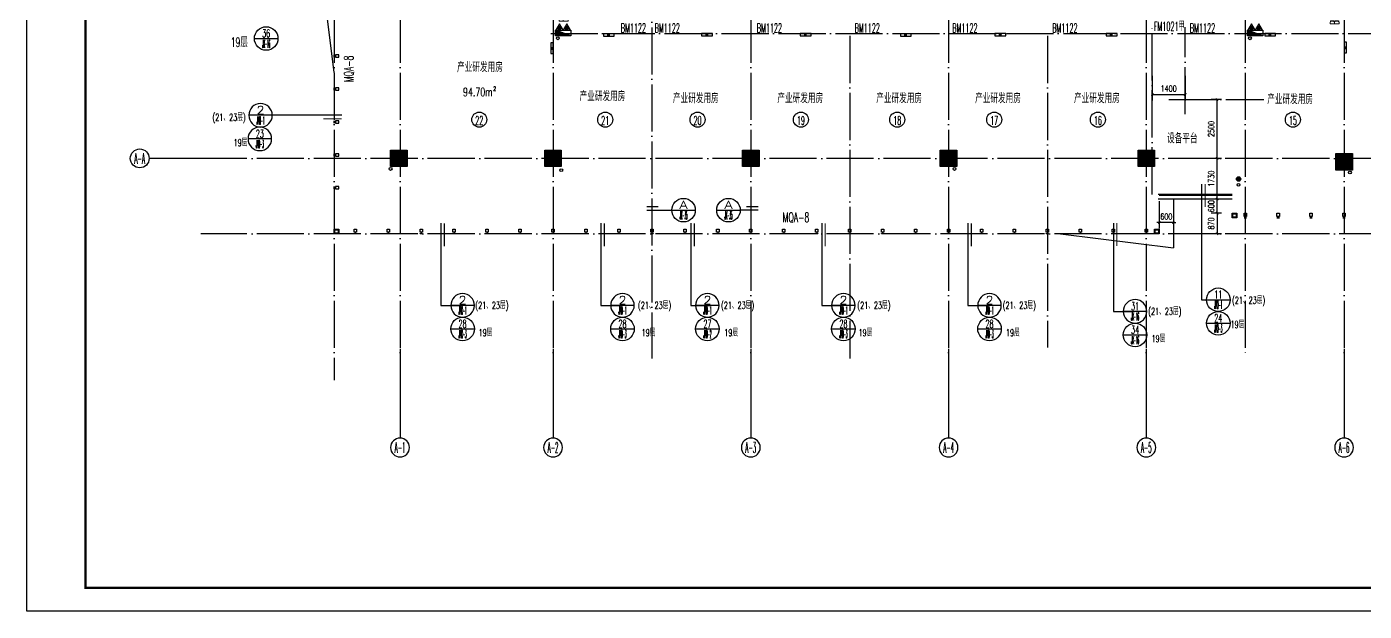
# Model space of a CAD drawing. Extents: x 1980812 to 2578970, y -669191 to 284498.
# Drawn here: x 1980812 to 2037623, y -338014 to -313196 of the extents above; entities that cross this region are included whole.
import ezdxf
from ezdxf.enums import TextEntityAlignment as Align

# ---------------------------------------------------------------- set-up
doc = ezdxf.new("R2010")
doc.units = 0
doc.header["$LTSCALE"] = 1000
doc.header["$MEASUREMENT"] = 0
doc.linetypes.add('DOTE', pattern=[2.42, 2, -0.2, 0.02, -0.2])
for name, color, linetype in [('0-文字（防火门)', 22, 'Continuous'), ('AXIS', 3, 'Continuous'), ('AXIS_TEXT', 7, 'Continuous'), ('COLU', 6, 'Continuous'), ('COLU_HATCH', 251, 'Continuous'), ('CURTWALL', 2, 'Continuous'), ('dote', 1, 'DOTE'), ('DQ-L', 2, 'Continuous'), ('DQ2', 2, 'Continuous'), ('EQUIP_地漏', 255, 'Continuous'), ('EQUIP_消火栓', 255, 'Continuous'), ('TK', 1, 'Continuous'), ('VALVE_喷淋', 255, 'Continuous'), ('VPIPE-喷淋', 220, 'Continuous'), ('VPIPE-废水', 30, 'Continuous'), ('VPIPE-污水', 50, 'Continuous'), ('VPIPE-消防', 20, 'Continuous'), ('VPIPE-雨水', 140, 'Continuous'), ('WINDOW', 2, 'Continuous'), ('幕墙编号', 14, 'Continuous'), ('房号', 231, 'Continuous'), ('房间名称', 7, 'Continuous'), ('看线', 66, 'Continuous'), ('空线', 3, 'Continuous'), ('窗户分隔', 133, 'Continuous'), ('节点', 3, 'Continuous'), ('详细尺寸', 11, 'Continuous'), ('详细标注', 231, 'Continuous'), ('门窗编号', 56, 'Continuous'), ('门窗编号（回迁图纸）', 56, 'Continuous')]:
    doc.layers.add(name, color=color, linetype=linetype)
doc.styles.add('_TCH_AXIS', font='COMPLEX', dxfattribs={"bigfont": 'GBCBIG'})
doc.styles.add('_TCH_DIM_T3', font='SIMPLEX', dxfattribs={"width": 0.705882, "bigfont": 'GBCBIG'})
doc.styles.add('COMP', font='COMPLEX.shx', dxfattribs={"bigfont": 'hztxt'})
doc.styles.add('COMPLEX', font='COMPLEX')
doc.styles.add('D8', font='txtw.shx', dxfattribs={"width": 0.7, "bigfont": 'hztxtw.shx'})
doc.styles.add('HZF', font='ROMANS2', dxfattribs={"width": 0.7, "bigfont": 'HZDF2'})
doc.styles.add('HZTXTW', font='txtw.shx', dxfattribs={"width": 0.6, "bigfont": 'hztxtw.shx'})
doc.dimstyles.new('_TCH_ARCH&&100', dxfattribs={"dimtxt": 255, "dimasz": 100, "dimexe": 250, "dimexo": 300, "dimgap": 122.5, "dimtad": 1, "dimdec": 0, "dimzin": 0, "dimdsep": 46, "dimtxsty": '_TCH_DIM_T3', "dimblk": 'ARCHTICK', "dimcen": 0.09, "dimclrt": 7, "dimazin": 2, "dimtfac": 1, "dimtdec": 0, "dimtix": 1, "dimtmove": 2, "dimatfit": 3, "dimfxl": 1, "dimtolj": 1, "dimtzin": 0, "dimarcsym": 0})

# ---------------------------------------------------------------- blocks, each defined once
blk = doc.blocks.new('_index')
blk.add_line((-0.5, 0), (0.5, 0))
blk.add_circle((0, 0), 0.5)
at = {"style": 'COMP'}
for tag, width, p, p2 in [('1', 2.333333, (-0.17, 0.05), (0.17, 0.05)), ('-', 1.166667, (-0.17, -0.39), (0.17, -0.39))]:
    blk.add_attdef(tag, text='', height=0.34, dxfattribs=dict(at, width=width)).set_placement(p, p2, align=Align.FIT)
blk = doc.blocks.new('A$C28812CA5')
at = {"layer": '房间名称', "style": 'HZTXTW', "width": 0.6}
for s, p in [('产业研发用房', (2652, -667)), ('设备平台', (12908, -555)), ('产业研发用房', (43630, -651)), ('产业研发用房', (8600, -1537)), ('产业研发用房', (17000, -1537)), ('产业研发用房', (21200, -1537)), ('产业研发用房', (25400, -1537)), ('产业研发用房', (29600, -1537)), ('产业研发用房', (33924, -1537)), ('产业研发用房', (38000, -1537)), ('产业研发用房', (3550, -9712)), ('产业研发用房', (42805, -9712)), ('产业研发用房', (3577, -13987)), ('产业研发用房', (42805, -13987)), ('产业研发用房', (3396, -19435)), ('产业研发用房', (44058, -19530)), ('产业研发用房', (8600, -20667)), ('产业研发用房', (12563, -20754)), ('产业研发用房', (17000, -20754)), ('产业研发用房', (21200, -20754)), ('产业研发用房', (25400, -20754)), ('产业研发用房', (29600, -20754)), ('产业研发用房', (37808, -20796)), ('设备平台', (33229, -22457))]:
    blk.add_text(s, height=400, rotation=0.0006, dxfattribs=at).set_placement(p, align=Align.MIDDLE_CENTER)
blk = doc.blocks.new('huxingbianhao')
at = {"layer": '房号'}
for centre in [(2478, -2845), (8552, -2845), (16928, -2845), (21107, -2845), (25398, -2845), (29378, -2845), (33790, -2845), (38033, -2845), (43698, -2845), (3367, -10586), (42972, -10732), (3367, -14737), (42823, -14927), (3367, -21655), (8716, -21655), (12638, -21655), (17029, -21655), (21120, -21655), (25239, -21655), (29643, -21655), (37926, -21655), (44014, -21655)]:
    blk.add_circle(centre, 320, dxfattribs=at)
at = {"layer": '房号', "style": 'HZTXTW', "width": 0.506757}
for s, p in [('01', (2314, -3055)), ('02', (8377, -3059)), ('03', (16753, -3059)), ('05', (20932, -3059)), ('06', (25223, -3059)), ('07', (29203, -3059)), ('08', (33615, -3059)), ('09', (37858, -3059)), ('10', (43523, -3059)), ('25', (3192, -10800)), ('11', (42797, -10945)), ('23', (3192, -14951)), ('12', (42648, -15140)), ('22', (3192, -21869)), ('21', (8541, -21869)), ('20', (12463, -21869)), ('19', (16854, -21869)), ('18', (20945, -21869)), ('17', (25064, -21869)), ('16', (29468, -21869)), ('15', (37751, -21869)), ('13', (43839, -21869))]:
    blk.add_text(s, height=358.4, dxfattribs=at).set_placement(p)
blk = doc.blocks.new('_ArchTick')
at = {"color": 0, "linetype": 'ByBlock', "const_width": 0.4}
blk.add_lwpolyline([(-0.5, -0.5), (0.5, 0.5)], dxfattribs=at)
blk = doc.blocks.new('*D1648')
at = {"layer": 'Defpoints', "color": 0, "transparency": 16777216}
for p in [(35195, -25630), (34704, -26500), (35195, -26500)]:
    blk.add_point(p, dxfattribs=at)
at = {"layer": '详细标注', "color": 0, "lineweight": -2, "transparency": 16777216}
for p, q in [((34895, -25630), (34454, -25630)), ((34704, -25630), (34704, -26500)), ((34895, -26500), (34454, -26500))]:
    blk.add_line(p, q, dxfattribs=at)
at = {"layer": '详细标注', "color": 0, "lineweight": -2, "transparency": 16777216, "xscale": 100, "yscale": 100, "zscale": 100}
for p, rotation in [((34704, -25630), 90), ((34704, -26500), 270)]:
    blk.add_blockref('_ArchTick', p, dxfattribs=dict(at, rotation=rotation))
at = {"layer": '详细标注', "color": 7, "transparency": 16777216, "insert": (34454, -26065), "char_height": 255, "attachment_point": 5, "rotation": 90, "style": '_TCH_DIM_T3'}
blk.add_mtext('\\A1;870', dxfattribs=at)
blk = doc.blocks.new('*D1649')
at = {"layer": 'Defpoints', "color": 0, "transparency": 16777216}
for p in [(34707, -25030), (35198, -25030), (35198, -25630)]:
    blk.add_point(p, dxfattribs=at)
at = {"layer": '详细标注', "color": 0, "lineweight": -2, "transparency": 16777216}
for p, q in [((34707, -25030), (34707, -24930)), ((34898, -25030), (34457, -25030)), ((34707, -25630), (34707, -25030)), ((34898, -25630), (34457, -25630)), ((34707, -25630), (34707, -25730))]:
    blk.add_line(p, q, dxfattribs=at)
at = {"layer": '详细标注', "color": 0, "lineweight": -2, "transparency": 16777216, "xscale": 100, "yscale": 100, "zscale": 100}
for p, rotation in [((34707, -25030), 270), ((34707, -25630), 90)]:
    blk.add_blockref('_ArchTick', p, dxfattribs=dict(at, rotation=rotation))
at = {"layer": '详细标注', "color": 7, "transparency": 16777216, "insert": (34457, -25330), "char_height": 255, "attachment_point": 5, "rotation": 90, "style": '_TCH_DIM_T3'}
blk.add_mtext('\\A1;600', dxfattribs=at)
blk = doc.blocks.new('*D1650')
at = {"layer": 'Defpoints', "color": 0, "transparency": 16777216}
for p in [(34707, -23300), (35198, -23300), (35198, -25030)]:
    blk.add_point(p, dxfattribs=at)
at = {"layer": '详细标注', "color": 0, "lineweight": -2, "transparency": 16777216}
for p, q in [((34898, -23300), (34457, -23300)), ((34707, -25030), (34707, -23300)), ((34898, -25030), (34457, -25030))]:
    blk.add_line(p, q, dxfattribs=at)
at = {"layer": '详细标注', "color": 0, "lineweight": -2, "transparency": 16777216, "xscale": 100, "yscale": 100, "zscale": 100}
for p, rotation in [((34707, -23300), 90), ((34707, -25030), 270)]:
    blk.add_blockref('_ArchTick', p, dxfattribs=dict(at, rotation=rotation))
at = {"layer": '详细标注', "color": 7, "transparency": 16777216, "insert": (34457, -24165), "char_height": 255, "attachment_point": 5, "rotation": 90, "style": '_TCH_DIM_T3'}
blk.add_mtext('\\A1;1730', dxfattribs=at)
blk = doc.blocks.new('*D1651')
at = {"layer": 'Defpoints', "color": 0, "transparency": 16777216}
for p in [(34707, -20800), (35198, -20800), (35198, -23300)]:
    blk.add_point(p, dxfattribs=at)
at = {"layer": '详细标注', "color": 0, "lineweight": -2, "transparency": 16777216}
for p, q in [((34898, -20800), (34457, -20800)), ((34707, -23300), (34707, -20800)), ((34898, -23300), (34457, -23300))]:
    blk.add_line(p, q, dxfattribs=at)
at = {"layer": '详细标注', "color": 0, "lineweight": -2, "transparency": 16777216, "xscale": 100, "yscale": 100, "zscale": 100}
for p, rotation in [((34707, -20800), 90), ((34707, -23300), 270)]:
    blk.add_blockref('_ArchTick', p, dxfattribs=dict(at, rotation=rotation))
at = {"layer": '详细标注', "color": 7, "transparency": 16777216, "insert": (34457, -22050), "char_height": 255, "attachment_point": 5, "rotation": 90, "style": '_TCH_DIM_T3'}
blk.add_mtext('\\A1;2500', dxfattribs=at)
blk = doc.blocks.new('*D1658')
at = {"layer": 'Defpoints', "color": 0, "transparency": 16777216}
for p in [(31950, -19500), (33350, -19500), (33350, -20589)]:
    blk.add_point(p, dxfattribs=at)
at = {"layer": '房号', "color": 0, "lineweight": -2, "transparency": 16777216}
for p, q in [((31950, -19800), (31950, -20839)), ((33350, -19800), (33350, -20839)), ((31950, -20589), (33350, -20589))]:
    blk.add_line(p, q, dxfattribs=at)
at = {"layer": '房号', "color": 0, "lineweight": -2, "transparency": 16777216, "xscale": 100, "yscale": 100, "zscale": 100, "rotation": 180}
blk.add_blockref('_ArchTick', (31950, -20589), dxfattribs=at)
at = {"layer": '房号', "color": 0, "lineweight": -2, "transparency": 16777216, "xscale": 100, "yscale": 100, "zscale": 100}
blk.add_blockref('_ArchTick', (33350, -20589), dxfattribs=at)
at = {"layer": '房号', "color": 7, "transparency": 16777216, "insert": (32650, -20339), "char_height": 255, "attachment_point": 5, "style": '_TCH_DIM_T3'}
blk.add_mtext('\\A1;1400', dxfattribs=at)
blk = doc.blocks.new('*D1660')
at = {"layer": 'Defpoints', "color": 0, "transparency": 16777216}
for p in [(32250, -24823), (32850, -24823), (32250, -26022)]:
    blk.add_point(p, dxfattribs=at)
at = {"layer": '详细标注', "color": 0, "lineweight": -2, "transparency": 16777216}
for p, q in [((32250, -25123), (32250, -26272)), ((32850, -25123), (32850, -26272)), ((32250, -26022), (32150, -26022)), ((32850, -26022), (32250, -26022)), ((32850, -26022), (32950, -26022))]:
    blk.add_line(p, q, dxfattribs=at)
at = {"layer": '详细标注', "color": 0, "lineweight": -2, "transparency": 16777216, "xscale": 100, "yscale": 100, "zscale": 100}
for p, rotation in [((32250, -26022), 1.096120920982135e-08), ((32850, -26022), 180.0000000109612)]:
    blk.add_blockref('_ArchTick', p, dxfattribs=dict(at, rotation=rotation))
at = {"layer": '详细标注', "color": 7, "transparency": 16777216, "insert": (32550, -25772), "char_height": 255, "attachment_point": 5, "rotation": 0, "style": '_TCH_DIM_T3'}
blk.add_mtext('\\A1;600', dxfattribs=at)
blk = doc.blocks.new('18~23层墙柱')
at = {"layer": 'COLU_HATCH'}
h = blk.add_hatch(color=256, dxfattribs=at)
h.dxf.hatch_style = 1
h.paths.add_polyline_path([(-400, 23800), (300, 23800), (300, 23100), (-400, 23100)])
h = blk.add_hatch(color=256, dxfattribs=at)
h.dxf.hatch_style = 1
h.paths.add_polyline_path([(6150, 23800), (6850, 23800), (6850, 23100), (6150, 23100)])
h = blk.add_hatch(color=256, dxfattribs=at)
h.dxf.hatch_style = 1
h.paths.add_polyline_path([(14550, 23800), (15250, 23800), (15250, 23100), (14550, 23100)])
h = blk.add_hatch(color=256, dxfattribs=at)
h.dxf.hatch_style = 1
h.paths.add_polyline_path([(22950, 23800), (23650, 23800), (23650, 23100), (22950, 23100)])
h = blk.add_hatch(color=256, dxfattribs=at)
h.dxf.hatch_style = 1
h.paths.add_polyline_path([(31350, 23800), (32050, 23800), (32050, 23100), (31350, 23100)])
h = blk.add_hatch(color=256, dxfattribs=at)
h.dxf.hatch_style = 1
h.paths.add_polyline_path([(39750, 23800), (40450, 23800), (40450, 23100), (39750, 23100)])
h = blk.add_hatch(color=256, dxfattribs=at)
h.dxf.hatch_style = 1
h.paths.add_polyline_path([(46100, 23800), (46800, 23800), (46800, 23100), (46100, 23100)])
h = blk.add_hatch(color=256, dxfattribs=at)
h.dxf.hatch_style = 1
h.paths.add_polyline_path([(350, 15800), (-350, 15800), (-350, 15100), (350, 15100)])
h = blk.add_hatch(color=256, dxfattribs=at)
h.dxf.hatch_style = 1
h.paths.add_polyline_path([(15350, 7100), (15350, 7400), (10950, 7400), (10950, 7600), (10750, 7600), (10750, 15300), (10950, 15300), (10950, 15500), (15400, 15500), (15400, 15800), (10450, 15800), (10450, 7100)])
h = blk.add_hatch(color=256, dxfattribs=at)
h.dxf.hatch_style = 1
h.paths.add_polyline_path([(22250, 15800), (22250, 15500), (23450, 15500), (23450, 14850), (23650, 14850), (23650, 15800)])
h.paths.add_polyline_path([(21350, 15500), (21350, 15800), (18550, 15800), (18550, 15500)])
h = blk.add_hatch(color=256, dxfattribs=at)
h.dxf.hatch_style = 1
h.paths.add_polyline_path([(21250, 12600), (21250, 15500), (21050, 15500), (21050, 12600)])
h = blk.add_hatch(color=256, dxfattribs=at)
h.dxf.hatch_style = 1
h.paths.add_polyline_path([(26650, 15800), (26650, 14850), (26850, 14850), (26850, 15500), (29600, 15500), (29600, 15800)])
h = blk.add_hatch(color=256, dxfattribs=at)
h.dxf.hatch_style = 1
h.paths.add_polyline_path([(29400, 15500), (29400, 7400), (29200, 7400), (29200, 15500)])
h = blk.add_hatch(color=256, dxfattribs=at)
h.dxf.hatch_style = 1
h.paths.add_polyline_path([(31600, 15500), (35450, 15500), (35450, 15300), (35650, 15300), (35650, 7600), (35450, 7600), (35450, 7400), (32250, 7400), (32250, 7100), (35950, 7100), (35950, 15800), (31600, 15800)])
h = blk.add_hatch(color=256, dxfattribs=at)
h.dxf.hatch_style = 1
h.paths.add_polyline_path([(46800, 15800), (46800, 15100), (46100, 15100), (46100, 15800)])
h = blk.add_hatch(color=256, dxfattribs=at)
h.dxf.hatch_style = 1
h.paths.add_polyline_path([(18450, 7100), (23650, 7100), (23650, 8050), (23450, 8050), (23450, 7400), (18450, 7400)])
h = blk.add_hatch(color=256, dxfattribs=at)
h.dxf.hatch_style = 1
h.paths.add_polyline_path([(26650, 7100), (26650, 8050), (26850, 8050), (26850, 7400), (29400, 7400), (29400, 7100)])
h = blk.add_hatch(color=256, dxfattribs=at)
h.dxf.hatch_style = 1
h.paths.add_polyline_path([(350, 7800), (-350, 7800), (-350, 7100), (350, 7100)])
h = blk.add_hatch(color=256, dxfattribs=at)
h.dxf.hatch_style = 1
h.paths.add_polyline_path([(46100, 7100), (46100, 7800), (46800, 7800), (46800, 7100)])
h = blk.add_hatch(color=256, dxfattribs=at)
h.dxf.hatch_style = 1
h.paths.add_polyline_path([(-400, 350), (300, 350), (300, -350), (-400, -350)])
h = blk.add_hatch(color=256, dxfattribs=at)
h.dxf.hatch_style = 1
h.paths.add_polyline_path([(6150, 350), (6850, 350), (6850, -350), (6150, -350)])
h = blk.add_hatch(color=256, dxfattribs=at)
h.dxf.hatch_style = 1
h.paths.add_polyline_path([(14550, 350), (15250, 350), (15250, -350), (14550, -350)])
h = blk.add_hatch(color=256, dxfattribs=at)
h.dxf.hatch_style = 1
h.paths.add_polyline_path([(22950, 350), (23650, 350), (23650, -350), (22950, -350)])
h = blk.add_hatch(color=256, dxfattribs=at)
h.dxf.hatch_style = 1
h.paths.add_polyline_path([(31350, 350), (32050, 350), (32050, -350), (31350, -350)])
h = blk.add_hatch(color=256, dxfattribs=at)
h.dxf.hatch_style = 1
h.paths.add_polyline_path([(39750, 200), (40450, 200), (40450, -500), (39750, -500)])
h = blk.add_hatch(color=256, dxfattribs=at)
h.dxf.hatch_style = 1
h.paths.add_polyline_path([(46100, 200), (46800, 200), (46800, -500), (46100, -500)])
at = {"layer": 'COLU'}
for points in [[(-400, 23800), (300, 23800), (300, 23100), (-400, 23100)], [(6150, 23800), (6850, 23800), (6850, 23100), (6150, 23100)], [(14550, 23800), (15250, 23800), (15250, 23100), (14550, 23100)], [(22950, 23800), (23650, 23800), (23650, 23100), (22950, 23100)], [(31350, 23800), (32050, 23800), (32050, 23100), (31350, 23100)], [(39750, 23800), (40450, 23800), (40450, 23100), (39750, 23100)], [(46100, 23800), (46800, 23800), (46800, 23100), (46100, 23100)], [(350, 15800), (-350, 15800), (-350, 15100), (350, 15100)], [(15350, 7100), (15350, 7400), (10950, 7400), (10950, 7600), (10750, 7600), (10750, 15300), (10950, 15300), (10950, 15500), (15400, 15500), (15400, 15800), (10450, 15800), (10450, 7100)], [(29600, 15800), (29600, 15500), (29400, 15500), (29400, 7400), (29400, 7400), (29400, 7100), (26650, 7100), (26650, 8050), (26850, 8050), (26850, 7400), (29200, 7400), (29200, 15500), (26850, 15500), (26850, 14850), (26650, 14850), (26650, 15800)], [(31600, 15500), (35450, 15500), (35450, 15300), (35650, 15300), (35650, 7600), (35450, 7600), (35450, 7400), (32250, 7400), (32250, 7100), (35950, 7100), (35950, 15800), (31600, 15800)], [(46800, 15800), (46800, 15100), (46100, 15100), (46100, 15800)], [(18450, 7100), (23650, 7100), (23650, 8050), (23450, 8050), (23450, 7400), (18450, 7400)], [(350, 7800), (-350, 7800), (-350, 7100), (350, 7100)], [(46100, 7100), (46100, 7800), (46800, 7800), (46800, 7100)], [(-400, 350), (300, 350), (300, -350), (-400, -350)], [(6150, 350), (6850, 350), (6850, -350), (6150, -350)], [(14550, 350), (15250, 350), (15250, -350), (14550, -350)], [(22950, 350), (23650, 350), (23650, -350), (22950, -350)], [(31350, 350), (32050, 350), (32050, -350), (31350, -350)], [(39750, 200), (40450, 200), (40450, -500), (39750, -500)], [(46100, 200), (46800, 200), (46800, -500), (46100, -500)]]:
    blk.add_lwpolyline(points, close=True, dxfattribs=at)
for points in [[(21350, 15500), (21250, 15500), (21250, 12600), (21050, 12600), (21050, 15500), (18550, 15500), (18550, 15800), (21350, 15800), (21350, 15500)], [(22250, 15800), (23650, 15800), (23650, 14850), (23450, 14850), (23450, 15500), (22250, 15500), (22250, 15800)]]:
    blk.add_lwpolyline(points, dxfattribs=at)
blk = doc.blocks.new('灭火器')
at = {"layer": 'VALVE_喷淋'}
for points in [[(-87, 50), (-156, 170), (-225, 50)], [(225, 50), (156, 170), (87, 50)]]:
    blk.add_hatch(color=8, dxfattribs=at).paths.add_polyline_path(points)
at = {"layer": 'EQUIP_消火栓'}
for p, q in [((-156, 270), (-312, 0)), ((-156, 170), (-225, 50)), ((-225, 50), (-87, 50)), ((0, 0), (-156, 270)), ((-87, 50), (-156, 170)), ((156, 270), (0, 0)), ((0, 0), (312, 0)), ((156, 170), (87, 50)), ((87, 50), (225, 50)), ((312, 0), (156, 270)), ((225, 50), (156, 170)), ((-312, 0), (0, 0))]:
    blk.add_line(p, q, dxfattribs=at)
blk = doc.blocks.new('$TwtSys$00000434')
for p, q in [((-0.5, 0.5), (-0.5, -0.5)), ((-0.5, -0.5), (0.5, 0.5)), ((0.5, 0.5), (-0.5, 0.5)), ((0.5, -0.5), (0.5, 0.5)), ((-0.5, -0.5), (0.5, -0.5))]:
    blk.add_line(p, q)
blk.add_solid([(0.5, -0.5), (0.5, 0.5), (-0.5, -0.5)])
blk = doc.blocks.new('$TwtSys$00000141')
for p, q in [((-94, 8), (-10, 92)), ((-94, 8), (-10, 92)), ((-87, -35), (35, 87)), ((-87, -35), (35, 87)), ((-66, -66), (66, 66)), ((-66, -66), (66, 66)), ((-32, -87), (88, 33)), ((-32, -87), (88, 33)), ((11, -92), (92, -11)), ((11, -92), (92, -11))]:
    blk.add_line(p, q)
blk.add_circle((0, 0), 94)
blk.add_circle((0, 0), 94)
blk = doc.blocks.new('A$C3A35773D')
at = {"layer": 'VPIPE-喷淋', "linetype": 'Continuous'}
for centre, radius in [((11066, 772), 36), ((15050, -12600), 90)]:
    blk.add_circle(centre, radius, dxfattribs=at)
at = {"layer": 'VPIPE-废水', "linetype": 'Continuous'}
for centre in [(10932, 906), (14250, -11700), (35618, -24427)]:
    blk.add_circle(centre, 60, dxfattribs=at)
at = {"layer": 'VPIPE-污水', "linetype": 'Continuous'}
for centre in [(15050, -12150), (15050, -12400)]:
    blk.add_circle(centre, 60, dxfattribs=at)
at = {"layer": 'VPIPE-消防', "linetype": 'Continuous'}
for centre in [(6700, -5500), (36100, -5500), (14550, -10800), (6700, -18200), (36100, -18200)]:
    blk.add_circle(centre, 60, dxfattribs=at)
at = {"layer": 'VPIPE-雨水', "linetype": 'Continuous'}
for centre in [(6750, 600), (23550, 600), (39850, 600), (46900, 300), (-450, -8000), (46900, -15700), (-400, -23750), (6850, -23800), (23550, -23750), (40350, -23900)]:
    blk.add_circle(centre, 60, dxfattribs=at)
at = {"layer": 'EQUIP_地漏', "yscale": -1, "rotation": 180.0000000027541}
for p in [(11182, 906), (14533, -11700)]:
    blk.add_blockref('$TwtSys$00000141', p, dxfattribs=at)
at = {"layer": 'EQUIP_地漏', "rotation": 269.9999999972459}
blk.add_blockref('$TwtSys$00000141', (35618, -24177), dxfattribs=at)
at = {"layer": 'EQUIP_消火栓', "yscale": 240, "zscale": 650.0000000000002}
for p, xscale, rotation in [((6925, -5720), 650.0000000000002, 179.9999984285999), ((36325, -5720), 650.0000000000002, 179.9999984285999), ((14775, -10580), -650.0000000000002, 1.571400130018219e-06), ((6925, -17980), -650.0000000000002, 1.571400130018219e-06), ((36325, -17980), -650.0000000000002, 1.571400130018219e-06)]:
    blk.add_blockref('$TwtSys$00000434', p, dxfattribs=dict(at, xscale=xscale, rotation=rotation))
at = {"layer": 'EQUIP_消火栓', "xscale": -1, "rotation": 180}
for p in [(6925, -5840), (36325, -5840)]:
    blk.add_blockref('灭火器', p, dxfattribs=at)
at = {"layer": 'EQUIP_消火栓'}
for p in [(14775, -10460), (6925, -17860), (36325, -17860)]:
    blk.add_blockref('灭火器', p, dxfattribs=at)
blk = doc.blocks.new('DQ-EL-D1')
at = {"layer": 'DQ2'}
blk.add_lwpolyline([(-230, -50), (230, -50), (230, 50), (-230, 50)], close=True, dxfattribs=at)
at = {"layer": 'DQ2', "style": 'D8', "width": 0.7}
blk.add_text('D1', height=80, dxfattribs=at).set_placement((-8, 0), align=Align.MIDDLE)
blk = doc.blocks.new('A$C47131757')
at = {"layer": 'DQ-L', "rotation": 90}
for p in [(6450, -4887), (40150, -4856), (6450, -18621), (40150, -18592)]:
    blk.add_blockref('DQ-EL-D1', p, dxfattribs=at)
at = {"layer": 'DQ-L'}
for p in [(11383, -5650), (17168, -5650), (21554, -5650), (25764, -5650), (29887, -5650), (34022, -5650), (38266, -5632), (7494, -7650), (38534, -7650), (38534, -11900), (8946, -16050), (8873, -18056), (13042, -18050), (17231, -18050), (21483, -18056), (25502, -18050), (30225, -18050), (36960, -18048)]:
    blk.add_blockref('DQ-EL-D1', p, dxfattribs=at)
blk = doc.blocks.new('sthnsth')
at = {"layer": '门窗编号（回迁图纸）', "style": 'HZTXTW', "width": 0.5}
blk.add_text('BM1122', height=380, dxfattribs=at).set_placement((2008429, 252506))
blk = doc.blocks.new('sshsgrs')
at = {"layer": '门窗编号（回迁图纸）', "style": 'HZTXTW', "width": 0.5}
blk.add_text('BM15522', height=380, dxfattribs=at).set_placement((2000831, 252506))
blk = doc.blocks.new('sthsth')
at = {"layer": '门窗编号'}
for p in [(217, -554216), (6043, -554216), (10134, -554216), (14573, -554216), (18660, -554216), (22734, -554216), (27098, -554175), (-2574, -555433), (-2574, -564681), (-2387, -565944), (-948, -565944), (3390, -565944), (7547, -565944), (11695, -565944), (15939, -565944), (21786, -565944)]:
    blk.add_blockref('sthnsth', p, dxfattribs=at)
at = {"layer": '门窗编号', "rotation": 90}
for name, p in [('sshsgrs', (2256322, -2303757)), ('sshsgrs', (2289023, -2303758)), ('sthnsth', (2286607, -2312751)), ('sthnsth', (2286607, -2319919)), ('sshsgrs', (2256308, -2313820)), ('sshsgrs', (2289058, -2313942))]:
    blk.add_blockref(name, p, dxfattribs=at)
blk = doc.blocks.new('竖梃0903')
at = {"layer": '窗户分隔'}
blk.add_line((115028288, 22648046), (115028222, 22648046), dxfattribs=at)
for points in [[(115028222, 22648096), (115028225, 22648096), (115028225, 22647996), (115028222, 22647996)], [(115028288, 22648096), (115028422, 22648096), (115028422, 22647996), (115028288, 22647996)]]:
    blk.add_lwpolyline(points, close=True, dxfattribs=at)
blk = doc.blocks.new('_AXISO')
blk.add_circle((0, 0), 0.5)
at = {"layer": 'AXIS_TEXT', "style": 'COMPLEX', "width": 1.041667}
blk.add_attdef('A', text='', height=0.56, dxfattribs=at).set_placement((-0.25, -0.28), (0.25, -0.28), align=Align.FIT)
blk = doc.blocks.new('A$C30D84972')
at = {"layer": 'CURTWALL'}
for points in [[(35350, -25630), (35550, -25630), (35550, -25830), (35350, -25830)], [(35380, -25660), (35520, -25660), (35520, -25800), (35380, -25800)], [(-2800, -26300), (-2600, -26300), (-2600, -26500), (-2800, -26500)], [(-2770, -26330), (-2630, -26330), (-2630, -26470), (-2770, -26470)], [(32050, -26300), (32250, -26300), (32250, -26500), (32050, -26500)], [(32080, -26330), (32220, -26330), (32220, -26470), (32080, -26470)]]:
    blk.add_lwpolyline(points, close=True, dxfattribs=at)
at = {"layer": 'dote'}
for p, q in [((6400, -18000), (53728.2, -18000)), ((31950, -24830), (31950, -17722.2)), ((33350, -21421.2), (33350, -17734.2)), ((32659.7, -20800), (36695.7, -20800))]:
    blk.add_line(p, q, dxfattribs=at)
at = {"layer": '看线', "color": 2}
for p, q in [((-2800, -19650), (-3400, -14850)), ((32850, -25030), (32850, -27100)), ((28050, -26500), (32850, -27100))]:
    blk.add_line(p, q, dxfattribs=at)
at = {"layer": '空线'}
for p, q in [((35350, -24830), (32200, -24830)), ((35350, -24880), (32250, -24880)), ((35350, -25030), (32200, -25030))]:
    blk.add_line(p, q, dxfattribs=at)
at = {"layer": '0-文字（防火门)', "style": 'HZTXTW', "width": 0.5}
blk.add_text('FM1021甲', height=380, dxfattribs=at).set_placement((32020, -17884.5))
at = {"layer": '房号'}
dim = blk.add_aligned_dim(p1=(31950, -19500), p2=(33350, -19500), distance=-1089.2, dimstyle='_TCH_ARCH&&100', override={"dimfxl": 150}, dxfattribs=at)
dim.commit()
dim.dimension.update_dxf_attribs({"geometry": '*D1658', "text_midpoint": (32650, -20339.2)})
at = {"layer": '详细标注'}
for p1, p2, distance, picture, middle in [((35197.7, -23300), (35197.7, -20800), 491, '*D1651', (34456.7, -22050)), ((35197.7, -25030), (35197.7, -23300), 491, '*D1650', (34456.7, -24165)), ((32850, -24823), (32250, -24823), 1199.4, '*D1660', (32550, -25772.4)), ((35197.7, -25630), (35197.7, -25030), 491, '*D1649', (34456.7, -25330)), ((35194.8, -25630), (35194.8, -26500), -491, '*D1648', (34453.8, -26065))]:
    dim = blk.add_aligned_dim(p1=p1, p2=p2, distance=distance, dimstyle='_TCH_ARCH&&100', dxfattribs=at)
    dim.commit()
    dim.dimension.update_dxf_attribs({"geometry": picture, "text_midpoint": middle})

msp = doc.modelspace()

# ---------------------------------------------------------------- linework, layer by layer
at = {"layer": 'AXIS'}
for p, q in [((1989843, -318784.4), (1986011.9, -318784.4)), ((1996666.5, -326868.3), (1996666.5, -330662.7)), ((2003166.5, -326868.3), (2003166.5, -330662.7)), ((2011566.5, -326868.3), (2011566.5, -330662.7)), ((2019966.5, -326868.3), (2019966.5, -330662.7)), ((2028366.5, -326868.3), (2028366.5, -330662.7)), ((2036766.5, -326868.3), (2036766.5, -330662.7))]:
    msp.add_line(p, q, dxfattribs=at)
at = {"layer": 'dote'}
for p, q in [((1993866.5, -286107.2), (1993866.5, -328208.1)), ((1996666.5, -286107.2), (1996666.5, -328208.1)), ((2003166.5, -286107.2), (2003166.5, -328208.1)), ((2011566.5, -286107.2), (2011566.5, -328208.1)), ((2019966.5, -286107.2), (2019966.5, -328208.1)), ((2028366.5, -286107.2), (2028366.5, -328208.1)), ((2032566.5, -286107.2), (2032566.5, -327209.5)), ((2036766.5, -286107.2), (2036766.5, -328208.1)), ((2007366.5, -286604.3), (2007366.5, -327280)), ((2015766.5, -313584.4), (2015766.5, -327280)), ((2024166.5, -313584.4), (2024166.5, -326810)), ((2053079.9, -318784.4), (1988213, -318784.4)), ((2053079.9, -321984.4), (1988213, -321984.4))]:
    msp.add_line(p, q, dxfattribs=at)
at = {"layer": 'TK'}
msp.add_lwpolyline([(1980812.3, -278613.6), (2064912.3, -278613.6), (2064912.3, -338013.6), (1980812.3, -338013.6)], close=True, dxfattribs=at)
at = {"layer": 'TK', "const_width": 100}
msp.add_lwpolyline([(2063912.3, -337013.6), (2063912.3, -279613.6), (1983312.3, -279613.6), (1983312.3, -337013.6)], close=True, dxfattribs=at)
at = {"layer": '节点'}
for p, q in [((1994190.5, -316956.4), (1990394.1, -316956.4)), ((2030715.3, -319876.1), (2030715.3, -324788)), ((1998401.8, -321541.4), (1998401.8, -325027.5)), ((2005193.3, -321541.4), (2005193.3, -325027.5)), ((2007145.2, -320983.1), (2008740.6, -320983.1)), ((2009015.9, -321541.4), (2009015.9, -325027.5)), ((2011881.6, -320983.1), (2011118.1, -320983.1)), ((2014578.3, -321541.4), (2014578.3, -325027.5)), ((2020783.9, -321541.4), (2020783.9, -325027.5)), ((2026966.5, -321534.6), (2026966.5, -325282.2)), ((2030715.3, -324788), (2031559.8, -324788)), ((1998401.8, -325027.5), (1999246.3, -325027.5)), ((2005193.3, -325027.5), (2006037.8, -325027.5)), ((2009015.9, -325027.5), (2009860.4, -325027.5)), ((2014578.3, -325027.5), (2015422.8, -325027.5)), ((2020783.9, -325027.5), (2021628.4, -325027.5)), ((2026966.5, -325282.2), (2027811, -325282.2))]:
    msp.add_line(p, q, dxfattribs=at)
at = {"layer": '节点', "ltscale": 0.5, "const_width": 50}
for points in [[(1994190.5, -317106.4), (1993412.5, -317106.4)], [(2030865.3, -319876.1), (2030865.3, -320852.6)], [(2007145.2, -320833.1), (2007645.2, -320833.1)], [(2011881.6, -320833.1), (2011381.6, -320833.1)], [(1998551.8, -321541.4), (1998551.8, -322517.9)], [(2005343.3, -321541.4), (2005343.3, -322517.9)], [(2009165.9, -321541.4), (2009165.9, -322517.9)], [(2014728.3, -321541.4), (2014728.3, -322517.9)], [(2020933.9, -321541.4), (2020933.9, -322517.9)], [(2027116.5, -321534.6), (2027116.5, -322511.1)]]:
    msp.add_lwpolyline(points, dxfattribs=at)

# ---------------------------------------------------------------- block references
at = {"layer": 'AXIS'}
ref = msp.add_blockref('_AXISO', (1985611.9, -318784.4), dxfattribs=dict(at, xscale=800, yscale=800, zscale=800))
ref.add_attrib('A', 'A-A', dxfattribs={"layer": 'AXIS_TEXT', "height": 452.55, "style": '_TCH_AXIS', "width": 0.323077}).set_placement((1985385.7, -319010.7), (1985838.2, -319010.7), align=Align.FIT)
ref = msp.add_blockref('_AXISO', (1996666.5, -331062.7), dxfattribs=dict(at, xscale=-800, yscale=800, zscale=800, rotation=180))
ref.add_attrib('A', 'A-1', dxfattribs={"layer": 'AXIS_TEXT', "height": 452.55, "style": '_TCH_AXIS', "width": 0.375}).set_placement((1996440.2, -331288.9), (1996892.8, -331288.9), align=Align.FIT)
ref = msp.add_blockref('_AXISO', (2003166.5, -331062.7), dxfattribs=dict(at, xscale=-800, yscale=800, zscale=800, rotation=180))
ref.add_attrib('A', 'A-2', dxfattribs={"layer": 'AXIS_TEXT', "height": 452.55, "style": '_TCH_AXIS', "width": 0.344262}).set_placement((2002940.2, -331288.9), (2003392.8, -331288.9), align=Align.FIT)
ref = msp.add_blockref('_AXISO', (2011566.5, -331062.7), dxfattribs=dict(at, xscale=-800, yscale=800, zscale=800, rotation=180))
ref.add_attrib('A', 'A-3', dxfattribs={"layer": 'AXIS_TEXT', "height": 452.55, "style": '_TCH_AXIS', "width": 0.344262}).set_placement((2011340.2, -331288.9), (2011792.8, -331288.9), align=Align.FIT)
ref = msp.add_blockref('_AXISO', (2019966.5, -331062.7), dxfattribs=dict(at, xscale=-800, yscale=800, zscale=800, rotation=180))
ref.add_attrib('A', 'A-4', dxfattribs={"layer": 'AXIS_TEXT', "height": 452.55, "style": '_TCH_AXIS', "width": 0.333333}).set_placement((2019740.2, -331288.9), (2020192.8, -331288.9), align=Align.FIT)
ref = msp.add_blockref('_AXISO', (2028366.5, -331062.7), dxfattribs=dict(at, xscale=-800, yscale=800, zscale=800, rotation=180))
ref.add_attrib('A', 'A-5', dxfattribs={"layer": 'AXIS_TEXT', "height": 452.55, "style": '_TCH_AXIS', "width": 0.344262}).set_placement((2028140.2, -331288.9), (2028592.8, -331288.9), align=Align.FIT)
ref = msp.add_blockref('_AXISO', (2036766.5, -331062.7), dxfattribs=dict(at, xscale=-800, yscale=800, zscale=800, rotation=180))
ref.add_attrib('A', 'A-6', dxfattribs={"layer": 'AXIS_TEXT', "height": 452.55, "style": '_TCH_AXIS', "width": 0.344262}).set_placement((2036540.2, -331288.9), (2036992.8, -331288.9), align=Align.FIT)
at = {"layer": 'COLU'}
msp.add_blockref('18~23层墙柱', (1996666.5, -318784.4), dxfattribs=at)
at = {"layer": 'DQ-L'}
msp.add_blockref('A$C47131757', (1996666.5, -295484.4), dxfattribs=at)
at = {"layer": 'EQUIP_地漏'}
msp.add_blockref('A$C3A35773D', (1996666.5, -295484.4), dxfattribs=at)
at = {"layer": 'WINDOW', "xscale": -1, "rotation": 180}
for p in [(-113034355.2, 22333611.4), (-113034355.2, 22332211.4), (-113034355.2, 22330811.4), (-113034355.2, 22329411.4), (-113034355.2, 22328011.4)]:
    msp.add_blockref('竖梃0903', p, dxfattribs=at)
at = {"layer": 'WINDOW', "rotation": 90}
for p in [(24680612.3, -115349536.1), (24682012.3, -115349536.1), (24683412.3, -115349536.1), (24684812.3, -115349536.1), (24642812.3, -115350206.1), (24644212.3, -115350206.1), (24645612.3, -115350206.1), (24647012.3, -115350206.1), (24648412.3, -115350206.1), (24649812.3, -115350206.1), (24651212.3, -115350206.1), (24652612.3, -115350206.1), (24654012.3, -115350206.1), (24655412.3, -115350206.1), (24656812.3, -115350206.1), (24658212.3, -115350206.1), (24659612.3, -115350206.1), (24661012.3, -115350206.1), (24662412.3, -115350206.1), (24663812.3, -115350206.1), (24665212.3, -115350206.1), (24666612.3, -115350206.1), (24668012.3, -115350206.1), (24669412.3, -115350206.1), (24670812.3, -115350206.1), (24672212.3, -115350206.1), (24673612.3, -115350206.1), (24675012.3, -115350206.1), (24676412.3, -115350206.1)]:
    msp.add_blockref('竖梃0903', p, dxfattribs=at)
at = {"layer": '房号'}
for name in ['A$C28812CA5', 'huxingbianhao']:
    msp.add_blockref(name, (1996666.5, -295484.4), dxfattribs=at)
at = {"layer": '节点', "ltscale": 0.5}
ref = msp.add_blockref('_index', (1990982.2, -313695.9), dxfattribs=dict(at, xscale=1000.000000050349, yscale=1000.000000050349, zscale=1000.000000050349))
ref.add_attrib('1', '36', dxfattribs={"layer": '0', "height": 340, "rotation": 360, "style": 'COMP', "width": 0.636364}).set_placement((1990812.2, -313645.9), (1991152.2, -313645.9), align=Align.FIT)
ref.add_attrib('-', 'JX-16', dxfattribs={"layer": '0', "height": 340, "style": 'COMP', "width": 0.233333}).set_placement((1990812.2, -314085.9), (1991152.2, -314085.9), align=Align.FIT)
ref = msp.add_blockref('_index', (1990742.2, -316956.4), dxfattribs=dict(at, xscale=-1000.000000050349, yscale=1000.000000050349, zscale=1000.000000050349))
ref.add_attrib('1', '2', dxfattribs={"layer": '0', "height": 340, "style": 'COMP', "width": 1.5}).set_placement((1990572.2, -316906.4), (1990912.2, -316906.4), align=Align.FIT)
ref.add_attrib('-', 'JAD-1', dxfattribs={"layer": '0', "height": 340, "style": 'COMP', "width": 0.225806}).set_placement((1990572.2, -317346.4), (1990912.2, -317346.4), align=Align.FIT)
ref = msp.add_blockref('_index', (1990712.1, -317955.5), dxfattribs=dict(at, xscale=-1000.000000050349, yscale=1000.000000050349, zscale=1000.000000050349))
ref.add_attrib('1', '23', dxfattribs={"layer": '0', "height": 340, "style": 'COMP', "width": 0.617647}).set_placement((1990542.1, -317905.5), (1990882.1, -317905.5), align=Align.FIT)
ref.add_attrib('-', 'JAD-3', dxfattribs={"layer": '0', "height": 340, "style": 'COMP', "width": 0.214286}).set_placement((1990542.1, -318345.5), (1990882.1, -318345.5), align=Align.FIT)
ref = msp.add_blockref('_index', (2008710, -320983.1), dxfattribs=dict(at, xscale=1000.000000050349, yscale=1000.000000050349, zscale=1000.000000050349))
ref.add_attrib('1', 'A', dxfattribs={"layer": '0', "height": 340, "rotation": 360, "style": 'COMP', "width": 1.166667}).set_placement((2008540, -320933.1), (2008880, -320933.1), align=Align.FIT)
ref.add_attrib('-', 'JX-35', dxfattribs={"layer": '0', "height": 340, "style": 'COMP', "width": 0.223404}).set_placement((2008540, -321373.1), (2008880, -321373.1), align=Align.FIT)
ref = msp.add_blockref('_index', (2010618.1, -320983.1), dxfattribs=dict(at, xscale=1000.000000050349, yscale=1000.000000050349, zscale=1000.000000050349))
ref.add_attrib('1', 'A', dxfattribs={"layer": '0', "height": 340, "rotation": 360, "style": 'COMP', "width": 1.166667}).set_placement((2010448.1, -320933.1), (2010788.1, -320933.1), align=Align.FIT)
ref.add_attrib('-', 'JX-35', dxfattribs={"layer": '0', "height": 340, "style": 'COMP', "width": 0.223404}).set_placement((2010448.1, -321373.1), (2010788.1, -321373.1), align=Align.FIT)
ref = msp.add_blockref('_index', (2031422.8, -324788), dxfattribs=dict(at, xscale=1000.000000050349, yscale=1000.000000050349, zscale=1000.000000050349))
ref.add_attrib('1', '11', dxfattribs={"layer": '0', "height": 340, "rotation": 360, "style": 'COMP', "width": 0.875}).set_placement((2031252.8, -324738), (2031592.8, -324738), align=Align.FIT)
ref.add_attrib('-', 'JAD-1', dxfattribs={"layer": '0', "height": 340, "style": 'COMP', "width": 0.225806}).set_placement((2031252.8, -325178), (2031592.8, -325178), align=Align.FIT)
ref = msp.add_blockref('_index', (1999324, -325027.5), dxfattribs=dict(at, xscale=-1000.000000050349, yscale=1000.000000050349, zscale=1000.000000050349))
ref.add_attrib('1', '2', dxfattribs={"layer": '0', "height": 340, "style": 'COMP', "width": 1.5}).set_placement((1999154, -324977.5), (1999494, -324977.5), align=Align.FIT)
ref.add_attrib('-', 'JAD-1', dxfattribs={"layer": '0', "height": 340, "style": 'COMP', "width": 0.225806}).set_placement((1999154, -325417.5), (1999494, -325417.5), align=Align.FIT)
ref = msp.add_blockref('_index', (2006115.5, -325027.5), dxfattribs=dict(at, xscale=-1000.000000050349, yscale=1000.000000050349, zscale=1000.000000050349))
ref.add_attrib('1', '2', dxfattribs={"layer": '0', "height": 340, "style": 'COMP', "width": 1.5}).set_placement((2005945.5, -324977.5), (2006285.5, -324977.5), align=Align.FIT)
ref.add_attrib('-', 'JAD-1', dxfattribs={"layer": '0', "height": 340, "style": 'COMP', "width": 0.225806}).set_placement((2005945.5, -325417.5), (2006285.5, -325417.5), align=Align.FIT)
ref = msp.add_blockref('_index', (2009723.4, -325027.5), dxfattribs=dict(at, xscale=-1000.000000050349, yscale=1000.000000050349, zscale=1000.000000050349))
ref.add_attrib('1', '2', dxfattribs={"layer": '0', "height": 340, "style": 'COMP', "width": 1.5}).set_placement((2009553.4, -324977.5), (2009893.4, -324977.5), align=Align.FIT)
ref.add_attrib('-', 'JAD-1', dxfattribs={"layer": '0', "height": 340, "style": 'COMP', "width": 0.225806}).set_placement((2009553.4, -325417.5), (2009893.4, -325417.5), align=Align.FIT)
ref = msp.add_blockref('_index', (2015500.5, -325027.5), dxfattribs=dict(at, xscale=-1000.000000050349, yscale=1000.000000050349, zscale=1000.000000050349))
ref.add_attrib('1', '2', dxfattribs={"layer": '0', "height": 340, "style": 'COMP', "width": 1.5}).set_placement((2015330.5, -324977.5), (2015670.5, -324977.5), align=Align.FIT)
ref.add_attrib('-', 'JAD-1', dxfattribs={"layer": '0', "height": 340, "style": 'COMP', "width": 0.225806}).set_placement((2015330.5, -325417.5), (2015670.5, -325417.5), align=Align.FIT)
ref = msp.add_blockref('_index', (2021706.1, -325027.5), dxfattribs=dict(at, xscale=-1000.000000050349, yscale=1000.000000050349, zscale=1000.000000050349))
ref.add_attrib('1', '2', dxfattribs={"layer": '0', "height": 340, "style": 'COMP', "width": 1.5}).set_placement((2021536.1, -324977.5), (2021876.1, -324977.5), align=Align.FIT)
ref.add_attrib('-', 'JAD-1', dxfattribs={"layer": '0', "height": 340, "style": 'COMP', "width": 0.225806}).set_placement((2021536.1, -325417.5), (2021876.1, -325417.5), align=Align.FIT)
ref = msp.add_blockref('_index', (2027888.8, -325282.2), dxfattribs=dict(at, xscale=-1000.000000050349, yscale=1000.000000050349, zscale=1000.000000050349))
ref.add_attrib('1', '31', dxfattribs={"layer": '0', "height": 340, "style": 'COMP', "width": 0.75}).set_placement((2027718.8, -325232.2), (2028058.8, -325232.2), align=Align.FIT)
ref.add_attrib('-', 'JX-16', dxfattribs={"layer": '0', "height": 340, "style": 'COMP', "width": 0.233333}).set_placement((2027718.8, -325672.2), (2028058.8, -325672.2), align=Align.FIT)
ref = msp.add_blockref('_index', (2031422.8, -325788), dxfattribs=dict(at, xscale=1000.000000050349, yscale=1000.000000050349, zscale=1000.000000050349))
ref.add_attrib('1', '24', dxfattribs={"layer": '0', "height": 340, "rotation": 360, "style": 'COMP', "width": 0.583333}).set_placement((2031252.8, -325738), (2031592.8, -325738), align=Align.FIT)
ref.add_attrib('-', 'JAD-3', dxfattribs={"layer": '0', "height": 340, "style": 'COMP', "width": 0.214286}).set_placement((2031252.8, -326178), (2031592.8, -326178), align=Align.FIT)
ref = msp.add_blockref('_index', (1999324, -326027.5), dxfattribs=dict(at, xscale=1000.000000050349, yscale=1000.000000050349, zscale=1000.000000050349))
ref.add_attrib('1', '28', dxfattribs={"layer": '0', "height": 340, "rotation": 360, "style": 'COMP', "width": 0.617647}).set_placement((1999154, -325977.5), (1999494, -325977.5), align=Align.FIT)
ref.add_attrib('-', 'JAD-3', dxfattribs={"layer": '0', "height": 340, "style": 'COMP', "width": 0.214286}).set_placement((1999154, -326417.5), (1999494, -326417.5), align=Align.FIT)
ref = msp.add_blockref('_index', (2006115.5, -326027.5), dxfattribs=dict(at, xscale=1000.000000050349, yscale=1000.000000050349, zscale=1000.000000050349))
ref.add_attrib('1', '28', dxfattribs={"layer": '0', "height": 340, "rotation": 360, "style": 'COMP', "width": 0.617647}).set_placement((2005945.5, -325977.5), (2006285.5, -325977.5), align=Align.FIT)
ref.add_attrib('-', 'JAD-3', dxfattribs={"layer": '0', "height": 340, "style": 'COMP', "width": 0.214286}).set_placement((2005945.5, -326417.5), (2006285.5, -326417.5), align=Align.FIT)
ref = msp.add_blockref('_index', (2009723.4, -326027.5), dxfattribs=dict(at, xscale=1000.000000050349, yscale=1000.000000050349, zscale=1000.000000050349))
ref.add_attrib('1', '27', dxfattribs={"layer": '0', "height": 340, "rotation": 360, "style": 'COMP', "width": 0.617647}).set_placement((2009553.4, -325977.5), (2009893.4, -325977.5), align=Align.FIT)
ref.add_attrib('-', 'JAD-2', dxfattribs={"layer": '0', "height": 340, "style": 'COMP', "width": 0.214286}).set_placement((2009553.4, -326417.5), (2009893.4, -326417.5), align=Align.FIT)
ref = msp.add_blockref('_index', (2015500.5, -326027.5), dxfattribs=dict(at, xscale=1000.000000050349, yscale=1000.000000050349, zscale=1000.000000050349))
ref.add_attrib('1', '28', dxfattribs={"layer": '0', "height": 340, "rotation": 360, "style": 'COMP', "width": 0.617647}).set_placement((2015330.5, -325977.5), (2015670.5, -325977.5), align=Align.FIT)
ref.add_attrib('-', 'JAD-3', dxfattribs={"layer": '0', "height": 340, "style": 'COMP', "width": 0.214286}).set_placement((2015330.5, -326417.5), (2015670.5, -326417.5), align=Align.FIT)
ref = msp.add_blockref('_index', (2021706.1, -326027.5), dxfattribs=dict(at, xscale=1000.000000050349, yscale=1000.000000050349, zscale=1000.000000050349))
ref.add_attrib('1', '28', dxfattribs={"layer": '0', "height": 340, "rotation": 360, "style": 'COMP', "width": 0.617647}).set_placement((2021536.1, -325977.5), (2021876.1, -325977.5), align=Align.FIT)
ref.add_attrib('-', 'JAD-3', dxfattribs={"layer": '0', "height": 340, "style": 'COMP', "width": 0.214286}).set_placement((2021536.1, -326417.5), (2021876.1, -326417.5), align=Align.FIT)
ref = msp.add_blockref('_index', (2027888.8, -326282.2), dxfattribs=dict(at, xscale=1000.000000050349, yscale=1000.000000050349, zscale=1000.000000050349))
ref.add_attrib('1', '34', dxfattribs={"layer": '0', "height": 340, "rotation": 360, "style": 'COMP', "width": 0.6}).set_placement((2027718.8, -326232.2), (2028058.8, -326232.2), align=Align.FIT)
ref.add_attrib('-', 'JX-16', dxfattribs={"layer": '0', "height": 340, "style": 'COMP', "width": 0.233333}).set_placement((2027718.8, -326672.2), (2028058.8, -326672.2), align=Align.FIT)
at = {"layer": '详细尺寸'}
msp.add_blockref('A$C30D84972', (1996666.5, -295484.4), dxfattribs=at)
at = {"layer": '门窗编号（回迁图纸）'}
msp.add_blockref('sthsth', (0, 0), dxfattribs=at)

# ---------------------------------------------------------------- texts
at = {"layer": '幕墙编号', "style": 'HZTXTW', "width": 0.6}
for rotation, p in [(90.00057, (1994487.8, -314987.6)), (0.00057, (2013483.9, -321288.1))]:
    msp.add_text('MQA-8', height=400, rotation=rotation, dxfattribs=at).set_placement(p, align=Align.MIDDLE_CENTER)
at = {"layer": '房间名称', "style": 'HZTXTW', "width": 0.6}
for s, height, rotation, p in [('19层', 400, 0.00057, (1989841.8, -313855.1)), ('(21、23层)', 300, 359.99943, (1989406.2, -317039.6)), ('19层', 300, 0.00057, (1989892.3, -318115.6)), ('(21、23层)', 300, 0.00057, (2000569.8, -325027.5)), ('(21、23层)', 300, 0.00057, (2007480.3, -325027.5)), ('(21、23层)', 300, 0.00057, (2011006.4, -325027.5)), ('(21、23层)', 300, 0.00057, (2016796.3, -325027.5)), ('(21、23层)', 300, 0.00057, (2022970.4, -325027.5)), ('(21、23层)', 300, 0.00057, (2032713.8, -324809.8)), ('(21、23层)', 300, 0.00057, (2029153, -325282.2)), ('19层', 300, 359.99943, (2000298.5, -326186.7)), ('19层', 300, 359.99943, (2007223.5, -326186.7)), ('19层', 300, 359.99943, (2010735.1, -326186.7)), ('19层', 300, 359.99943, (2016434, -326186.7)), ('19层', 300, 359.99943, (2022699.1, -326186.7)), ('19层', 300, 359.99943, (2032237.8, -325839)), ('19层', 300, 359.99943, (2028881.8, -326441.4))]:
    msp.add_text(s, height=height, rotation=rotation, dxfattribs=at).set_placement(p, align=Align.MIDDLE_CENTER)
at = {"layer": '房间名称', "style": 'HZF', "width": 0.7}
for s, height, p in [('94.70m', 350, (1999971.2, -315964.2)), ('2', 175, (2000687.8, -315826.2))]:
    msp.add_text(s, height=height, dxfattribs=at).set_placement(p, align=Align.MIDDLE_CENTER)

doc.saveas('drawing.dxf')
